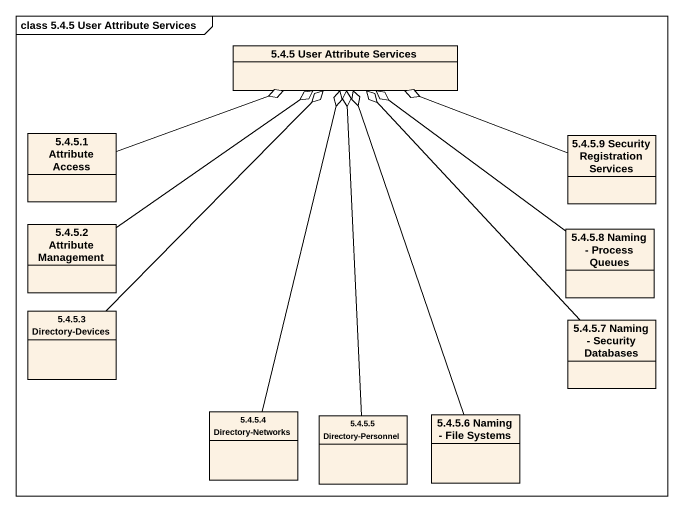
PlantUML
@startuml
mainframe class 5.4.5 User Attribute Services
hide circle
hide empty members
class "5.4.5 User Attribute Services" as c5_4_5_User_Attribute
class "5.4.5.1 Attribute Access" as c5_4_5_1_Attribute_Access
class "5.4.5.9 Security Registration Services" as c5_4_5_9_Security
class "5.4.5.2 Attribute Management" as c5_4_5_2_Attribute_Management
class "5.4.5.8 Naming - Process Queues" as c5_4_5_8_Naming_Process
class "5.4.5.3 Directory-Devices" as c5_4_5_3_Directory_Devices
class "5.4.5.7 Naming - Security Databases" as c5_4_5_7_Naming_Security
class "5.4.5.4 Directory-Networks" as c5_4_5_4_Directory_Networks
class "5.4.5.5 Directory-Personnel" as c5_4_5_5_Directory_Personnel
class "5.4.5.6 Naming - File Systems" as c5_4_5_6_Naming_File_Systems
c5_4_5_1_Attribute_Access -right-o c5_4_5_User_Attribute
c5_4_5_9_Security -left-o c5_4_5_User_Attribute
c5_4_5_2_Attribute_Management -up-o c5_4_5_User_Attribute
c5_4_5_8_Naming_Process -up-o c5_4_5_User_Attribute
c5_4_5_3_Directory_Devices -up-o c5_4_5_User_Attribute
c5_4_5_7_Naming_Security -up-o c5_4_5_User_Attribute
c5_4_5_4_Directory_Networks -up-o c5_4_5_User_Attribute
c5_4_5_5_Directory_Personnel -up-o c5_4_5_User_Attribute
c5_4_5_6_Naming_File_Systems -up-o c5_4_5_User_Attribute
@enduml
